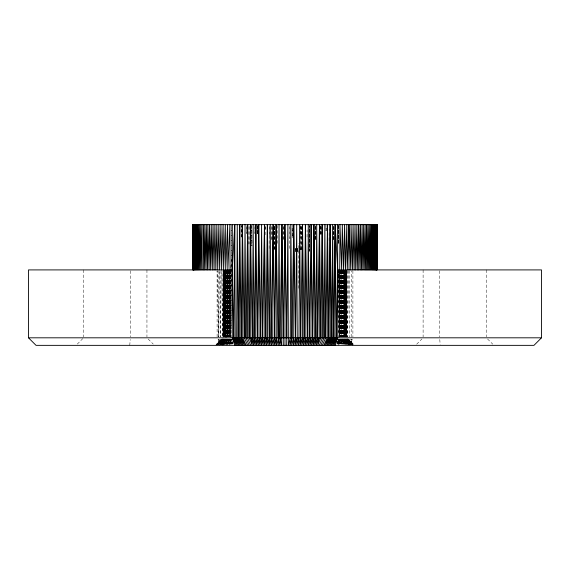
<?xml version="1.0" encoding="UTF-8"?>
<svg xmlns="http://www.w3.org/2000/svg" width="570" height="570" viewBox="0 0 570 570"><rect width="100%" height="100%" fill="white"/><g stroke="black" fill="none" stroke-linecap="round" stroke-linejoin="round"><path stroke-width="0.43" stroke-dasharray="2.85 2.14" d="M223.141 336.927L223.162 270.622L223.34 337.81M223.34 336.927L223.369 270.622M223.476 336.927L223.44 270.622L223.504 336.927L223.326 270.622L223.169 336.927L223.141 270.622L222.428 336.927L221.887 270.622M223.882 270.622L223.846 336.927L223.575 270.622M224.124 270.622L223.889 336.927L223.818 270.622L224.281 336.927L225.086 270.622L225.057 336.927M224.124 336.927L224.131 270.622M224.388 270.622L224.352 336.927L224.231 270.622L224.402 336.927L224.694 270.622M225.364 337.81L225.392 270.622M226.205 337.81L226.212 270.622M226.29 336.927L226.319 270.622M227.815 336.927L227.858 270.622M229.632 336.927L229.696 270.622M274.662 249.404L274.683 225.528L274.975 249.404M301.216 249.404L301.245 225.528L301.387 237.027M338.438 332.502L338.644 270.622L339.834 336.927L339.848 270.622M341.722 336.927L341.751 270.622M343.325 336.927L343.361 270.622M344.565 336.927L344.572 270.622M344.636 336.927L344.672 270.622M345.598 336.927L345.605 270.622L345.648 336.927M345.962 270.622L345.876 336.927L345.719 270.622M346.325 336.927L346.389 270.622L346.638 336.927M346.553 270.622L346.503 336.927L346.453 270.622L345.726 336.927L345.171 270.622L345.285 336.927L345.484 270.622M346.745 336.927L346.71 270.622M351.177 336.927L351.213 270.622M226.945 270.622L226.767 336.927L226.511 270.622M241.537 237.027L241.537 235.253M269.14 248.52L269.211 225.528L269.325 236.137M271.904 239.678L271.933 225.528L272.097 239.678M309.56 251.171L309.61 225.528L309.246 251.171M320.76 234.37L320.775 225.528L320.661 234.37M321.131 234.37L321.159 225.528L321.231 234.37M333.557 239.678L333.593 225.528L333.678 239.678M338.438 276.806L338.452 270.622M338.523 243.212L338.566 225.528M340.539 270.622L340.376 336.927L339.941 270.622M342.335 270.622L342.185 336.927L341.829 270.622M342.477 270.622L342.285 336.927L341.979 270.622M343.845 270.622L343.71 336.927L343.425 270.622M343.966 270.622L343.796 336.927L343.047 270.622M345.149 270.622L344.943 336.927L344.722 270.622M346.026 270.622L345.919 336.927L345.791 270.622M346.118 336.927L346.254 270.622M224.929 270.622L224.715 336.927L224.623 270.622M226.133 270.622L225.848 336.927L225.741 270.622L225.77 336.927L225.221 270.622M227.181 336.927L227.466 270.622M228.007 270.622L227.715 336.927L227.679 270.622L227.28 336.927L227.159 270.622M228.57 270.622L228.285 336.927L228.235 270.622M228.62 270.622L228.392 336.927L228.093 270.622M229.168 270.622L228.884 336.927L228.812 270.622M229.796 270.622L229.511 336.927L229.425 270.622L228.998 336.927L228.862 270.622M231.57 259.129L230.166 336.927L230.458 270.622M230.579 270.622L230.294 336.927L229.966 270.622M230.857 337.81L231.327 225.528L231.562 328.968M246.34 233.486L246.375 225.528L246.432 233.486M289.767 248.52L289.866 225.528L289.988 238.794M333.835 239.678L333.885 225.528L333.949 239.678M338.737 243.212L338.801 225.528L338.858 243.212M339.848 336.927L340.055 270.622M340.703 270.622L340.497 336.927L340.119 270.622M343.026 270.622L342.727 336.927L342.556 270.622M344.508 270.622L344.237 336.927L344.145 270.622M345.562 270.622L345.349 336.927L345.285 270.622M257.533 233.486L257.583 225.528L257.633 233.486M298.295 288.299L298.538 243.212M307.045 237.027L307.088 229.952M339.385 270.622L339.015 336.927L338.751 270.622M339.143 336.927L339.57 270.622M341.344 270.622L341.01 336.927L340.796 270.622M341.508 270.622L341.124 336.927L340.96 270.622M342.249 270.622L341.85 336.927L340.867 270.622M343.154 270.622L342.827 336.927L342.698 270.622M217.106 336.927L217.106 270.793L218.802 336.927L219.258 270.622M241.317 237.027L241.402 225.528L241.537 236.137M254.89 233.486L254.954 225.528L254.989 233.486M257.376 233.486L257.433 225.528M265.762 229.069L265.791 225.528L265.848 236.137M315.053 239.678L315.146 225.528M329.097 240.561L329.175 229.069M221.146 270.622L220.604 336.927L219.977 270.622M248.869 244.095L249.04 225.528L249.069 244.095M274.312 234.37L274.391 225.528L274.491 249.404M315.438 239.678L315.552 225.528L315.609 239.678M326.289 230.836L326.325 226.418M251.562 245.862L251.783 225.528L252.026 245.862M283.069 239.678L283.212 225.528L283.262 239.678M300.675 234.37L300.782 225.528L301.117 249.404M225.863 270.622L226.19 336.927L227.131 270.622M300.91 249.404L301.231 225.528M348.519 270.622L347.593 336.927L347.244 270.622M229.226 270.622L228.164 336.927L227.922 270.622M271.997 239.678L272.182 227.302M129.768 345.356L130.216 339.485M352.317 339.321L349.944 345.356M338.986 343.845L341.131 339.321M342.748 343.845L344.971 339.321M340.39 343.845L342.948 339.321M344.081 343.845L346.71 339.321M347.579 343.845L350.272 339.321M340.96 339.179L337.868 343.981L336.906 342.613M344.814 339.179L341.679 343.981L338.366 339.87M345.299 343.981L348.491 339.179M348.719 343.981L351.968 339.179M231.399 343.981L232.332 342.613M230.451 343.981L232.361 341.238M338.267 345.356L342.798 339.179M343.019 343.981L346.567 339.179M346.567 343.981L350.151 339.179M233.094 342.613L232.076 343.981L229.04 339.179M231.107 343.981L232.147 342.613M229.112 345.356L232.275 341.238M229.254 343.981L231.399 341.238M231.634 339.87L228.378 343.981L225.186 339.179M227.523 343.981L231.37 339.179M231.555 343.981L232.66 342.613M226.703 343.981L230.601 339.179M230.608 343.981L232.275 341.922M340.661 343.981L344.594 339.179M344.33 343.981L348.277 339.179M225.912 343.981L229.86 339.179M229.682 343.981L231.94 341.238M347.807 343.981L351.768 339.179M225.065 344.095L229.247 339.065M228.691 344.095L231.306 340.953M227.829 344.095L231.527 339.692L227.565 344.095M223.276 345.356L228.57 339.065M226.988 344.095L231.263 339.065L226.739 344.095M223.639 344.095L227.922 339.065M226.183 344.095L230.501 339.065M222.97 344.095L227.302 339.065M225.414 344.095L229.767 339.065M232.14 344.095L233.237 342.841M222.343 344.095L226.718 339.065M224.666 344.095L229.069 339.065M231.171 344.095L232.268 342.841M221.744 344.095L226.169 339.065M223.96 344.095L228.399 339.065M230.223 344.095L232.446 341.58M221.181 344.095L225.649 339.065M222.158 345.356L227.758 339.065M229.304 344.095L231.548 341.58M219.521 345.356L225.164 339.065M222.628 344.095L227.152 339.065M228.42 344.095L231.812 340.326M220.148 344.095L224.708 339.065M222.015 344.095L226.575 339.065L221.837 344.095M224.288 339.065L219.899 344.095M221.438 344.095L226.034 339.065L221.26 344.095M225.941 344.095L230.558 339.065M219.735 345.356L225.52 339.065M219.258 344.095L223.896 339.065M225.179 344.095L229.824 339.065M220.376 344.095L225.043 339.065L220.227 344.095L217.683 339.321M217.69 345.356L223.547 339.065M224.445 344.095L229.126 339.065M223.739 344.095L228.449 339.065M218.502 344.095L223.226 339.065L218.224 344.095M219.45 344.095L224.181 339.065L219.322 344.095M223.077 344.095L227.808 339.065M219.044 344.095L223.803 339.065L218.923 344.095M222.435 344.095L227.195 339.065M218.666 344.095L223.454 339.065L218.552 344.095M218.324 344.095L223.148 339.065L217.79 344.095L222.628 339.065L217.932 344.095M220.725 344.095L225.556 339.065M224.787 344.095L229.646 339.065M224.067 344.095L228.948 339.065M347.793 345.356L351.448 341.587L349.738 344.095L344.921 339.065L350.792 345.356M216.287 345.356L222.414 339.065L217.042 344.095L221.994 339.065M223.383 344.095L228.285 339.065M222.728 344.095L227.651 339.065M222.115 344.095L227.045 339.065M221.523 344.095L226.475 339.065M220.975 344.095L225.941 339.065M217.448 344.095L222.428 339.065M219.97 344.095L224.958 339.065M220.455 344.095L225.435 339.065M215.681 345.356L221.922 339.065L216.871 344.095M217.256 344.095L222.108 339.065M219.521 344.095L224.516 339.065M216.992 344.095L221.93 339.065M218.723 344.095L223.739 339.065M219.101 344.095L224.11 339.065M77.285 344.095L83.569 337.81M217.548 344.095L222.585 339.065M218.374 344.095L223.397 339.065M222.015 338.972L216.771 344.195L222.086 338.972M416.684 344.195L421.943 338.972M216.906 344.195L222.186 338.972M217.035 344.195L222.321 338.972M295.21 248.819L301.416 248.819M295.21 248.905L301.416 248.905M295.21 249.054L301.416 249.054M295.21 249.268L301.416 249.268M295.21 249.532L298.758 249.532M295.21 249.86L298.758 249.86M295.21 250.244L298.758 250.244M295.21 250.686L298.758 250.686M295.21 251.178L298.758 251.178M295.21 251.726L298.758 251.726M347.679 338.972L352.965 344.195M347.814 338.972L353.094 344.195M487.542 338.972L492.801 344.195M347.914 338.972L353.179 344.195L347.985 338.972M352.488 344.095L347.586 339.065L353.136 344.095L348.113 339.065L353.072 344.095M347.415 339.065L352.452 344.095M148.2 339.065L153.23 344.095M346.603 339.065L351.626 344.095M346.261 339.065L351.277 344.095M347.892 339.065L352.894 344.095M345.89 339.065L350.899 344.095M345.484 339.065L350.479 344.095M347.572 339.065L352.745 344.095M345.042 339.065L350.03 344.095M344.565 339.065L349.545 344.095M352.331 344.095L346.909 339.065L352.88 345.356M344.059 339.065L349.025 344.095M347.109 339.065L352.068 344.095M343.525 339.065L348.477 344.095M351.776 344.095L346.831 339.065L351.498 344.095M342.955 339.065L347.885 344.095M352.673 345.356L346.517 339.065L351.334 344.095M342.349 339.065L347.272 344.095M351.077 344.095L346.168 339.065L350.956 344.095M341.715 339.065L346.617 344.095M350.678 344.095L345.783 339.065L350.55 344.095M341.052 339.065L345.933 344.095M222.207 345.356L218.552 341.587L220.056 345.356M340.354 339.065L345.213 344.095M344.444 339.065L349.275 344.095M348.74 344.095L343.931 339.065L348.562 344.095M348.163 344.095L343.382 339.065L349.125 345.356M342.805 339.065L347.565 344.095M342.192 339.065L346.923 344.095M341.551 339.065L346.261 344.095M350.101 344.095L345.712 339.065M346.453 339.065L351.134 344.095M340.874 339.065L345.555 344.095M346.104 339.065L350.742 344.095M340.176 339.065L344.822 344.095M344.48 339.065L349.111 344.095M339.442 339.065L344.059 344.095M343.261 344.095L338.673 339.065L343.012 344.095M345.292 339.065L349.852 344.095M342.435 344.095L338.452 339.692L342.171 344.095M342.848 339.065L347.372 344.095M338.188 340.326L341.58 344.095M344.836 339.065L349.353 344.095M342.242 339.065L346.724 344.095M338.452 341.58L340.696 344.095M344.351 339.065L348.819 344.095M337.554 341.58L339.777 344.095M341.601 339.065L346.04 344.095M343.831 339.065L348.256 344.095M340.931 339.065L345.334 344.095M337.732 342.841L338.829 344.095M343.283 339.065L347.657 344.095M336.763 342.841L337.86 344.095M340.233 339.065L344.586 344.095M342.698 339.065L347.03 344.095M339.499 339.065L343.817 344.095M342.078 339.065L346.361 344.095M341.43 339.065L345.669 344.095M340.753 339.065L344.935 344.095M338.694 340.953L341.309 344.095M218.232 339.179L222.193 343.981M340.14 339.179L344.088 343.981M338.06 341.238L340.319 343.981M221.723 339.179L225.67 343.981M225.407 339.179L229.34 343.981M339.399 339.179L343.297 343.981M337.725 341.922L339.392 343.981M338.63 339.179L342.477 343.981M337.34 342.613L338.445 343.981M338.601 341.238L340.746 343.981M337.725 341.238L339.834 343.981M337.853 342.613L338.894 343.981M219.849 339.179L223.433 343.981M223.433 339.179L226.981 343.981M227.202 339.179L230.729 343.981M337.639 341.238L339.549 343.981M337.668 342.613L338.601 343.981M218.032 339.179L221.281 343.981M221.509 339.179L224.701 343.981M219.728 339.321L222.421 343.845M223.29 339.321L226.796 345.356M227.052 339.321L229.61 343.845M225.029 339.321L228 345.356M228.869 339.321L231.014 343.845M439.784 339.485L440.168 344.515M292.125 228.185L292.267 237.911M292.716 237.911L292.553 225.528L292.545 237.911M309.225 229.069L309.482 251.171M218.125 270.622L218.816 336.927M320.782 225.528L320.867 234.37M309.617 225.528L309.873 251.171M343.553 270.622L343.788 336.927L344.394 270.622L344.159 336.927L344.024 270.622M338.573 225.528L338.644 243.212M315.153 225.528L315.224 239.678M257.44 225.528L257.476 233.486M225.962 270.622L226.205 336.927M349.26 270.622L349.403 336.927M344.822 270.622L345.007 336.927M338.936 270.622L339.143 337.81M230.85 265.314L230.985 336.927M225.179 270.622L225.364 336.927M224.829 270.622L224.993 336.927M346.154 336.927L346.118 270.622L346.118 337.81M341.594 270.622L341.608 336.927M339.67 270.622L339.706 336.927M300.789 225.528L300.81 249.404M251.79 225.528L251.797 245.862M241.416 225.528L241.431 237.027M230.736 270.622L230.857 336.927M230.066 270.622L230.152 336.927M486.374 269.909L486.374 336.927M439.655 270.793L439.655 336.927M423.111 269.909L423.111 336.927M352.894 270.793L352.894 336.927M346.852 270.622L346.852 336.927M343.233 270.622L343.233 336.927M277.455 225.528L277.455 244.979M226.675 270.622L226.675 336.927M146.946 269.909L146.946 336.927M130.345 270.793L130.345 336.927M83.569 269.909L83.569 336.927M346.838 270.622L346.831 336.927L346.802 270.622M325.983 225.528L325.947 230.836L325.99 225.528"/><path stroke-width="0.85" d="M202.143 269.909L202.065 224.644L200.975 269.909L200.832 224.644L199.885 269.909L199.685 224.644L198.873 269.909L198.617 224.644L197.94 269.909L197.647 224.644L197.078 269.909L196.764 224.644L196.301 269.909L195.966 224.644L195.603 269.909L195.268 224.644L194.99 269.909L194.655 224.644L194.448 269.909L194.142 224.644L193.999 269.909L193.715 224.644L193.622 269.909L193.387 224.644L193.337 269.909L193.152 224.644L193.13 269.909L193.009 224.644L193.002 269.909L193.002 224.644L377.041 224.644L377.041 269.909L376.984 224.644L376.927 269.909L376.841 224.644L376.72 269.909L376.599 224.644L376.485 269.909L376.264 224.644L376.186 269.909L375.837 224.644L375.388 269.909L375.317 224.644L374.896 269.909L374.704 224.644L374.34 269.909L373.998 224.644L373.721 269.909L373.2 224.644L373.036 269.909L372.31 224.644L371.483 269.909L371.334 224.644L370.614 269.909L370.265 224.644L369.688 269.909L369.111 224.644L368.697 269.909L367.871 224.644L367.65 269.909L366.546 224.644L365.384 269.909L365.135 224.644L364.159 269.909L363.646 224.644L362.883 269.909L362.071 224.644L361.551 269.909L360.418 224.644L360.169 269.909L358.694 224.644L357.24 269.909L356.891 224.644L355.694 269.909L355.01 224.644L354.105 269.909L353.058 224.644L352.459 269.909L351.042 224.644L350.771 269.909L348.954 224.644L347.258 269.909L346.802 224.644L345.434 269.909L344.586 224.644L343.567 269.909L342.306 224.644L341.658 269.909L339.969 224.644L339.713 269.909M203.383 269.909L203.39 224.644L204.694 269.909L204.794 224.644L206.084 269.909L206.283 224.644L207.537 269.909L207.851 224.644L209.062 269.909L209.496 224.644L210.658 269.909L211.221 224.644L212.325 269.909L213.023 224.644L214.049 269.909L214.897 224.644L215.845 269.909L216.842 224.644L217.697 269.909L218.859 224.644L219.614 269.909L220.946 224.644L221.588 269.909L223.098 224.644L223.618 269.909L225.307 224.644L225.706 269.909L227.587 224.644L227.843 269.909L229.917 224.644L230.038 269.909M234.712 345.356L232.275 337.81L232.311 224.644M239.699 337.81L239.792 224.644L241.231 337.81L244.637 345.356L239.699 337.81L243.162 345.356L238.174 337.81L237.248 224.644L236.678 337.81L240.276 345.356L235.189 337.81L234.755 224.644L232.275 269.909L233.729 337.81L237.455 345.356L232.275 337.81L236.073 345.356M293.757 337.81L293.764 224.644L291.726 345.356L293.757 337.81L293.4 345.356L295.502 337.81L296.692 224.644L297.241 337.81L296.742 345.356L298.979 337.81L299.613 224.644L300.711 337.81L300.069 345.356L302.435 337.81L302.513 224.644L300.711 337.81L298.409 345.356L298.979 337.81M310.956 337.81L311.106 224.644L309.268 337.81L308.263 345.356L310.956 337.81L309.873 345.356L312.638 337.81L313.92 224.644L315.965 337.81L314.654 345.356L317.611 337.81L319.457 224.644L320.867 337.81L317.782 345.356L319.243 337.81L319.457 224.644M372.288 269.909L372.31 224.644M375.815 269.909L375.837 224.644M250.757 337.81L253.778 345.356L252.389 337.81L250.408 224.644L250.757 337.81L252.218 345.356L249.133 337.81L247.694 224.644L247.522 337.81L250.672 345.356M255.695 337.81L255.944 224.644L257.362 337.81L258.524 345.356L255.695 337.81L256.928 345.356L254.035 337.81L253.158 224.644L252.389 337.81L255.346 345.356L254.035 337.81L255.944 224.644M264.131 337.81L264.459 224.644L265.841 337.81L266.632 345.356L264.131 337.81L264.993 345.356L262.428 337.81L261.594 224.644L260.732 337.81L261.737 345.356L259.044 337.81L258.759 224.644L260.732 337.81L263.361 345.356L262.428 337.81L264.459 224.644M322.378 345.356L325.648 337.81L327.486 224.644L327.216 337.81L323.881 345.356L328.769 337.81L330.08 224.644L331.826 337.81L328.291 345.356L333.322 337.81L335.132 224.644L337.725 269.909L337.725 337.81L335.288 345.356M337.575 224.644L337.725 269.909L336.272 337.81L331.149 345.356L334.811 337.81L335.132 224.644L336.272 337.81L332.545 345.356L337.725 337.81L333.927 345.356M376.628 224.644L376.549 269.909L376.485 257.483M376.77 269.909L376.856 224.644M272.759 337.81L273.165 224.644L274.925 345.356L272.759 337.81L273.258 345.356L271.021 337.81L270.244 224.644L269.289 337.81L269.931 345.356L267.565 337.81L267.344 224.644L269.289 337.81L271.591 345.356L271.021 337.81L273.165 224.644M281.979 224.644L281.637 345.356L279.742 337.81L279.036 224.644L278.274 345.356L276.243 337.81L276.094 224.644L277.989 337.81L279.956 345.356L281.979 224.644L283.318 345.356M247.622 345.356L244.352 337.81L245.022 224.644L245.927 337.81L249.14 345.356M290.258 337.81L290.821 224.644L292.011 337.81L290.044 345.356L290.258 337.81L288.363 345.356L287.879 224.644L286.682 345.356M320.86 345.356L324.073 337.81L324.85 224.644L325.648 337.81M234.755 224.644L233.729 337.81L238.851 345.356L235.189 337.81M242.385 224.644L241.231 337.81L246.119 345.356L242.784 337.81L242.385 224.644L244.352 337.81M249.133 337.81L250.408 224.644M305.399 224.644L304.159 337.81L303.368 345.356L305.869 337.81L305.399 224.644L307.572 337.81L306.639 345.356L309.268 337.81L308.263 224.644L307.572 337.81L305.007 345.356L305.869 337.81M258.759 224.644L257.362 337.81L260.127 345.356L259.044 337.81M320.867 337.81L322.171 224.644L324.073 337.81M239.792 224.644L238.174 337.81L241.709 345.356L236.678 337.81M267.344 224.644L265.841 337.81L268.278 345.356L267.565 337.81M276.094 224.644L274.498 337.81L276.6 345.356L276.243 337.81M245.927 337.81L247.694 224.644M283.247 337.81L284.929 224.644L286.753 337.81M302.435 337.81L301.722 345.356L304.159 337.81L302.513 224.644M313.92 224.644L314.305 337.81L313.072 345.356L315.965 337.81L316.706 224.644L317.611 337.81L316.222 345.356L319.243 337.81M297.241 337.81L295.075 345.356L295.502 337.81L293.764 224.644M314.305 337.81L311.477 345.356L312.638 337.81L311.106 224.644M319.328 345.356L322.478 337.81L322.171 224.644M330.08 224.644L330.301 337.81L326.838 345.356L331.826 337.81L332.631 224.644L333.322 337.81L329.724 345.356L334.811 337.81M330.301 337.81L325.363 345.356L328.769 337.81L327.486 224.644M337.725 269.909L541.5 269.909L541.5 337.81L533.955 345.356L36.045 345.356L28.5 337.81L28.5 269.909L232.275 269.909M28.5 337.81L541.5 337.81M348.954 224.644L349.04 269.909M358.694 224.644L358.73 269.909M284.929 224.644L285 345.356M193.358 269.909L193.337 224.644L192.959 269.909M366.546 224.644L366.546 269.909"/></g></svg>
